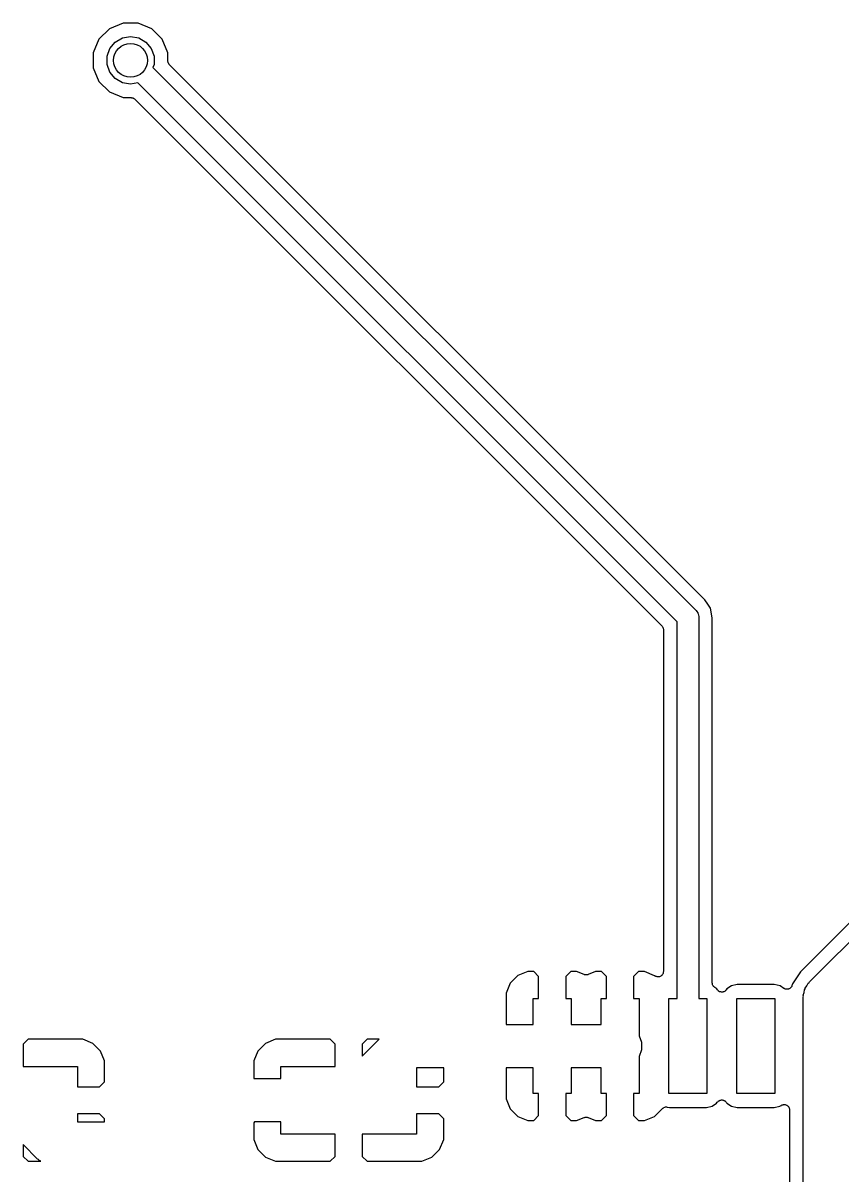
# Model space of a CAD drawing. Extents: x 51 to 137, y -158 to -25.
# Drawn here: x 90.68 to 106.03, y -98.07 to -76.48 of the extents above; entities that cross this region are included whole.
import ezdxf

# ---------------------------------------------------------------- set-up
doc = ezdxf.new("R2010")
doc.units = 0
doc.header["$MEASUREMENT"] = 0
doc.layers.add('BLACK', color=7, linetype='CONTINUOUS')

msp = doc.modelspace()

# ---------------------------------------------------------------- linework, layer by layer
at = {"layer": 'Black'}
for p, q in [((92.2955, -76.5867), (92.0989, -76.783)), ((92.5524, -76.4806), (92.2955, -76.5867)), ((92.8302, -76.4808), (92.5524, -76.4806)), ((93.0869, -76.5874), (92.8302, -76.4808)), ((93.2832, -76.784), (93.0869, -76.5874)), ((92.0989, -76.783), (91.9923, -77.0396)), ((92.3043, -76.9561), (92.4039, -76.8374)), ((92.4039, -76.8374), (92.5381, -76.7599)), ((92.5381, -76.7599), (92.6907, -76.733)), ((92.6907, -76.733), (92.8433, -76.7599)), ((92.8433, -76.7599), (92.9775, -76.8374)), ((92.9775, -76.8374), (93.0771, -76.9561)), ((93.3893, -77.0409), (93.2832, -76.784)), ((91.9923, -77.0396), (91.9921, -77.3175)), ((92.2513, -77.1017), (92.3043, -76.9561)), ((93.0771, -76.9561), (93.1301, -77.1017)), ((93.3892, -77.1889), (93.3893, -77.0409)), ((92.2513, -77.2567), (92.2513, -77.1017)), ((92.3043, -77.4023), (92.2513, -77.2567)), ((93.1301, -77.2567), (93.1102, -77.3114)), ((93.1301, -77.1017), (93.1301, -77.2567)), ((93.39, -77.1934), (93.3892, -77.1889)), ((93.3896, -77.1979), (93.39, -77.1934)), ((93.393, -77.2107), (93.3896, -77.1979)), ((93.3953, -77.2237), (93.393, -77.2107)), ((93.3975, -77.2276), (93.3953, -77.2237)), ((93.3987, -77.232), (93.3975, -77.2276)), ((93.4063, -77.2428), (93.3987, -77.232)), ((93.4129, -77.2543), (93.4063, -77.2428)), ((93.4164, -77.2572), (93.4129, -77.2543)), ((93.4189, -77.2609), (93.4164, -77.2572)), ((103.44, -87.2821), (93.4189, -77.2609)), ((91.9921, -77.3175), (92.0982, -77.5744)), ((92.4039, -77.521), (92.3043, -77.4023)), ((92.5381, -77.5985), (92.4039, -77.521)), ((93.1102, -77.3114), (103.268, -87.4688)), ((92.0982, -77.5744), (92.2945, -77.771)), ((92.6907, -77.6254), (92.5381, -77.5985)), ((92.8257, -77.6016), (92.6907, -77.6254)), ((102.921, -87.6967), (92.8257, -77.6016)), ((92.2945, -77.771), (92.5511, -77.8776)), ((92.5511, -77.8776), (92.7006, -77.8777)), ((92.7006, -77.8777), (92.705, -77.8785)), ((92.705, -77.8785), (92.7094, -77.8781)), ((92.7094, -77.8781), (92.7223, -77.8815)), ((92.7223, -77.8815), (92.7354, -77.8839)), ((92.7354, -77.8839), (92.7392, -77.8861)), ((92.7392, -77.8861), (92.7435, -77.8872)), ((92.7435, -77.8872), (92.7544, -77.8949)), ((92.7544, -77.8949), (92.7659, -77.9015)), ((92.7659, -77.9015), (92.7688, -77.9049)), ((92.7688, -77.9049), (92.7724, -77.9075)), ((92.7724, -77.9075), (102.637, -87.7721)), ((103.495, -87.3645), (103.44, -87.2821)), ((103.545, -87.4383), (103.495, -87.3645)), ((103.581, -87.6225), (103.545, -87.4383)), ((103.268, -87.4688), (103.273, -87.4761)), ((103.273, -87.4761), (103.28, -87.4819)), ((103.28, -87.4819), (103.293, -87.5049)), ((103.293, -87.5049), (103.308, -87.5266)), ((103.308, -87.5266), (103.31, -87.5353)), ((103.31, -87.5353), (103.315, -87.543)), ((103.315, -87.543), (103.32, -87.5692)), ((103.32, -87.5692), (103.326, -87.5948)), ((103.326, -87.5948), (103.326, -87.6037)), ((103.326, -87.6037), (103.327, -87.6125)), ((103.327, -87.6125), (103.327, -94.7522)), ((103.581, -94.4605), (103.581, -87.6225)), ((102.637, -87.7721), (102.64, -87.7758)), ((102.64, -87.7758), (102.643, -87.7787)), ((102.643, -87.7787), (102.65, -87.7901)), ((102.65, -87.7901), (102.657, -87.801)), ((102.657, -87.801), (102.658, -87.8053)), ((102.658, -87.8053), (102.661, -87.8092)), ((102.661, -87.8092), (102.663, -87.8223)), ((102.663, -87.8223), (102.666, -87.8351)), ((102.666, -87.8351), (102.666, -87.8396)), ((102.666, -87.8396), (102.667, -87.844)), ((102.667, -87.844), (102.667, -94.2457)), ((102.921, -94.7522), (102.921, -87.6967)), ((106.879, -92.6034), (105.23, -94.2524)), ((105.402, -94.439), (107.163, -92.6789)), ((99.9406, -94.3215), (99.7977, -94.4644)), ((100.127, -94.2442), (99.9406, -94.3215)), ((100.237, -94.2442), (100.127, -94.2442)), ((100.33, -94.3371), (100.237, -94.2442)), ((100.33, -94.7522), (100.33, -94.3371)), ((100.931, -94.2442), (100.838, -94.3371)), ((100.838, -94.3371), (100.838, -94.7522)), ((101.041, -94.2442), (100.931, -94.2442)), ((101.18, -94.302), (101.041, -94.2442)), ((101.184, -94.3029), (101.18, -94.302)), ((101.188, -94.305), (101.184, -94.3029)), ((101.202, -94.3067), (101.188, -94.305)), ((101.215, -94.3096), (101.202, -94.3067)), ((101.219, -94.309), (101.215, -94.3096)), ((101.223, -94.3096), (101.219, -94.309)), ((101.236, -94.3067), (101.223, -94.3096)), ((101.25, -94.305), (101.236, -94.3067)), ((101.254, -94.3029), (101.25, -94.305)), ((101.258, -94.302), (101.254, -94.3029)), ((101.397, -94.2442), (101.258, -94.302)), ((101.507, -94.2442), (101.397, -94.2442)), ((101.6, -94.3371), (101.507, -94.2442)), ((101.6, -94.7522), (101.6, -94.3371)), ((102.201, -94.2442), (102.108, -94.3371)), ((102.108, -94.3371), (102.108, -94.7522)), ((102.311, -94.2442), (102.201, -94.2442)), ((102.502, -94.3233), (102.311, -94.2442)), ((102.504, -94.3252), (102.502, -94.3233)), ((102.514, -94.3337), (102.504, -94.3252)), ((102.519, -94.3352), (102.514, -94.3337)), ((102.522, -94.3378), (102.519, -94.3352)), ((102.535, -94.3412), (102.522, -94.3378)), ((102.548, -94.3458), (102.535, -94.3412)), ((102.552, -94.3458), (102.548, -94.3458)), ((102.556, -94.3469), (102.552, -94.3458)), ((102.57, -94.3458), (102.556, -94.3469)), ((102.583, -94.3458), (102.57, -94.3458)), ((102.587, -94.3442), (102.583, -94.3458)), ((102.591, -94.3438), (102.587, -94.3442)), ((102.604, -94.3382), (102.591, -94.3438)), ((102.616, -94.3337), (102.604, -94.3382)), ((102.619, -94.3308), (102.616, -94.3337)), ((102.623, -94.3289), (102.619, -94.3308)), ((102.633, -94.3195), (102.623, -94.3289)), ((102.643, -94.311), (102.633, -94.3195)), ((102.645, -94.3071), (102.643, -94.311)), ((102.648, -94.304), (102.645, -94.3071)), ((102.654, -94.2919), (102.648, -94.304)), ((102.661, -94.2804), (102.654, -94.2919)), ((102.663, -94.272), (102.661, -94.276)), ((102.661, -94.276), (102.661, -94.2804)), ((102.664, -94.2588), (102.663, -94.272)), ((102.667, -94.2457), (102.664, -94.2588)), ((105.23, -94.2524), (105.082, -94.4744)), ((99.7977, -94.4644), (99.7204, -94.6512)), ((103.584, -94.4744), (103.581, -94.4605)), ((103.585, -94.4884), (103.584, -94.4744)), ((103.587, -94.4917), (103.585, -94.4884)), ((103.587, -94.4952), (103.587, -94.4917)), ((103.594, -94.5075), (103.587, -94.4952)), ((103.601, -94.5202), (103.594, -94.5075)), ((103.603, -94.5227), (103.601, -94.5202)), ((103.605, -94.5258), (103.603, -94.5227)), ((103.616, -94.5349), (103.605, -94.5258)), ((103.626, -94.5447), (103.616, -94.5349)), ((103.664, -94.5703), (103.626, -94.5447)), ((103.674, -94.5862), (103.664, -94.5703)), ((103.856, -94.568), (103.843, -94.5872)), ((103.942, -94.5119), (103.856, -94.568)), ((104.048, -94.4912), (103.942, -94.5119)), ((104.74, -94.4912), (104.048, -94.4912)), ((104.849, -94.5133), (104.74, -94.4912)), ((104.921, -94.5613), (104.849, -94.5133)), ((104.931, -94.5659), (104.921, -94.5613)), ((104.941, -94.5718), (104.931, -94.5659)), ((104.947, -94.573), (104.941, -94.5718)), ((104.953, -94.5756), (104.947, -94.573)), ((104.964, -94.5764), (104.953, -94.5756)), ((104.975, -94.5786), (104.964, -94.5764)), ((104.982, -94.5777), (104.975, -94.5786)), ((104.988, -94.5781), (104.982, -94.5777)), ((104.999, -94.575), (104.988, -94.5781)), ((105.01, -94.5733), (104.999, -94.575)), ((105.016, -94.5702), (105.01, -94.5733)), ((105.022, -94.5684), (105.016, -94.5702)), ((105.031, -94.5617), (105.022, -94.5684)), ((105.041, -94.5563), (105.031, -94.5617)), ((105.045, -94.5515), (105.041, -94.5563)), ((105.05, -94.5477), (105.045, -94.5515)), ((105.057, -94.5383), (105.05, -94.5477)), ((105.064, -94.5298), (105.057, -94.5383)), ((105.067, -94.5238), (105.064, -94.5298)), ((105.07, -94.5184), (105.067, -94.5238)), ((105.073, -94.5074), (105.07, -94.5184)), ((105.077, -94.4969), (105.073, -94.5074)), ((105.082, -94.4744), (105.077, -94.4969)), ((105.308, -94.5874), (105.317, -94.5719)), ((105.317, -94.5719), (105.321, -94.5546)), ((105.321, -94.5546), (105.352, -94.5112)), ((105.352, -94.5112), (105.378, -94.4652)), ((105.378, -94.4652), (105.392, -94.4537)), ((105.392, -94.4537), (105.402, -94.439)), ((99.7204, -94.6512), (99.7204, -95.2348)), ((100.228, -95.2348), (100.228, -94.7522)), ((100.228, -94.7522), (100.33, -94.7522)), ((100.838, -94.7522), (100.94, -94.7522)), ((100.94, -94.7522), (100.94, -95.2348)), ((101.498, -95.2348), (101.498, -94.7522)), ((101.498, -94.7522), (101.6, -94.7522)), ((102.108, -94.7522), (102.21, -94.7522)), ((102.21, -94.7522), (102.21, -95.448)), ((102.768, -96.5302), (102.768, -94.7522)), ((102.768, -94.7522), (102.921, -94.7522)), ((103.327, -94.7522), (103.48, -94.7522)), ((103.48, -94.7522), (103.48, -96.5302)), ((103.682, -94.5944), (103.674, -94.5862)), ((103.689, -94.6035), (103.682, -94.5944)), ((103.694, -94.6071), (103.689, -94.6035)), ((103.699, -94.6119), (103.694, -94.6071)), ((103.709, -94.6169), (103.699, -94.6119)), ((103.718, -94.6232), (103.709, -94.6169)), ((103.724, -94.6248), (103.718, -94.6232)), ((103.73, -94.6277), (103.724, -94.6248)), ((103.741, -94.629), (103.73, -94.6277)), ((103.752, -94.6317), (103.741, -94.629)), ((103.759, -94.6311), (103.752, -94.6317)), ((103.765, -94.6318), (103.759, -94.6311)), ((103.776, -94.6292), (103.765, -94.6318)), ((103.787, -94.6281), (103.776, -94.6292)), ((103.793, -94.6252), (103.787, -94.6281)), ((103.799, -94.6237), (103.793, -94.6252)), ((103.809, -94.6175), (103.799, -94.6237)), ((103.819, -94.6126), (103.809, -94.6175)), ((103.823, -94.6079), (103.819, -94.6126)), ((103.829, -94.6043), (103.823, -94.6079)), ((103.836, -94.5953), (103.829, -94.6043)), ((103.843, -94.5872), (103.836, -94.5953)), ((104.038, -96.5302), (104.038, -94.7522)), ((104.038, -94.7522), (104.75, -94.7522)), ((104.75, -94.7522), (104.75, -96.5302)), ((105.283, -94.7264), (105.287, -94.7088)), ((105.283, -98.4951), (105.283, -94.7264)), ((105.285, -94.691), (105.299, -94.6397)), ((105.287, -94.7088), (105.285, -94.691)), ((105.299, -94.6397), (105.308, -94.5874)), ((99.7204, -95.2348), (100.228, -95.2348)), ((100.94, -95.2348), (101.498, -95.2348)), ((90.7709, -95.5142), (90.678, -95.6071)), ((90.678, -95.6071), (90.678, -96.0222)), ((91.795, -95.5142), (90.7709, -95.5142)), ((91.9818, -95.5915), (91.795, -95.5142)), ((92.1247, -95.7344), (91.9818, -95.5915)), ((95.2162, -95.5915), (95.0733, -95.7344)), ((95.403, -95.5142), (95.2162, -95.5915)), ((96.4271, -95.5142), (95.403, -95.5142)), ((96.52, -95.6071), (96.4271, -95.5142)), ((96.52, -96.0222), (96.52, -95.6071)), ((97.028, -95.8285), (97.3423, -95.5142)), ((97.1209, -95.5142), (97.028, -95.6071)), ((97.028, -95.6071), (97.028, -95.8285)), ((97.3423, -95.5142), (97.1209, -95.5142)), ((102.21, -95.448), (102.254, -95.5706)), ((102.254, -95.5706), (102.254, -95.7118)), ((92.202, -95.9212), (92.1247, -95.7344)), ((95.0733, -95.7344), (94.996, -95.9212)), ((102.254, -95.7118), (102.21, -95.8344)), ((102.21, -95.8344), (102.21, -96.5302)), ((90.678, -96.0222), (91.694, -96.0222)), ((91.694, -96.0222), (91.694, -96.4032)), ((92.202, -96.3103), (92.202, -95.9212)), ((94.996, -95.9212), (94.996, -96.2508)), ((95.504, -96.2508), (95.504, -96.0222)), ((95.504, -96.0222), (96.52, -96.0222)), ((98.044, -96.0476), (98.044, -96.4032)), ((98.552, -96.0476), (98.044, -96.0476)), ((98.552, -96.3103), (98.552, -96.0476)), ((100.228, -96.0476), (99.7204, -96.0476)), ((99.7204, -96.0476), (99.7204, -96.6312)), ((100.228, -96.5302), (100.228, -96.0476)), ((101.498, -96.0476), (100.94, -96.0476)), ((100.94, -96.0476), (100.94, -96.5302)), ((101.498, -96.5302), (101.498, -96.0476)), ((94.996, -96.2508), (95.504, -96.2508)), ((91.694, -96.4032), (92.1091, -96.4032)), ((92.1091, -96.4032), (92.202, -96.3103)), ((98.044, -96.4032), (98.4591, -96.4032)), ((98.4591, -96.4032), (98.552, -96.3103)), ((99.7204, -96.6312), (99.7977, -96.818)), ((100.33, -96.5302), (100.228, -96.5302)), ((100.33, -96.9453), (100.33, -96.5302)), ((100.94, -96.5302), (100.838, -96.5302)), ((100.838, -96.5302), (100.838, -96.9453)), ((101.6, -96.5302), (101.498, -96.5302)), ((101.6, -96.9453), (101.6, -96.5302)), ((102.21, -96.5302), (102.108, -96.5302)), ((102.108, -96.5302), (102.108, -96.9453)), ((103.48, -96.5302), (102.768, -96.5302)), ((103.576, -96.7705), (103.662, -96.7144)), ((103.662, -96.7144), (103.675, -96.6952)), ((103.675, -96.6952), (103.682, -96.6871)), ((103.682, -96.6871), (103.689, -96.6781)), ((103.689, -96.6781), (103.695, -96.6745)), ((103.695, -96.6745), (103.699, -96.6698)), ((103.699, -96.6698), (103.709, -96.6649)), ((103.709, -96.6649), (103.719, -96.6587)), ((103.719, -96.6587), (103.725, -96.6572)), ((103.725, -96.6572), (103.731, -96.6543)), ((103.731, -96.6543), (103.742, -96.6532)), ((103.742, -96.6532), (103.753, -96.6506)), ((103.753, -96.6506), (103.759, -96.6513)), ((103.759, -96.6513), (103.766, -96.6507)), ((103.766, -96.6507), (103.777, -96.6534)), ((103.777, -96.6534), (103.788, -96.6547)), ((103.788, -96.6547), (103.794, -96.6576)), ((103.794, -96.6576), (103.8, -96.6592)), ((103.8, -96.6592), (103.809, -96.6655)), ((103.809, -96.6655), (103.819, -96.6705)), ((103.819, -96.6705), (103.824, -96.6753)), ((103.824, -96.6753), (103.829, -96.6789)), ((103.829, -96.6789), (103.836, -96.688)), ((103.836, -96.688), (103.844, -96.6962)), ((103.844, -96.6962), (103.854, -96.7121)), ((103.854, -96.7121), (103.939, -96.7691)), ((104.75, -96.5302), (104.038, -96.5302)), ((104.891, -96.7454), (104.904, -96.7396)), ((104.904, -96.7396), (104.907, -96.7394)), ((104.907, -96.7394), (104.91, -96.7384)), ((104.91, -96.7384), (104.925, -96.7384)), ((104.925, -96.7384), (104.94, -96.7376)), ((104.94, -96.7376), (104.942, -96.7384)), ((104.942, -96.7384), (104.945, -96.7384)), ((104.945, -96.7384), (104.959, -96.7435)), ((92.1091, -96.9112), (91.694, -96.9112)), ((91.694, -96.9112), (91.694, -97.0636)), ((92.202, -97.0041), (92.1091, -96.9112)), ((98.4591, -96.9112), (98.044, -96.9112)), ((98.044, -96.9112), (98.044, -97.2922)), ((98.552, -97.0041), (98.4591, -96.9112)), ((99.7977, -96.818), (99.9406, -96.9609)), ((100.237, -97.0382), (100.33, -96.9453)), ((100.838, -96.9453), (100.931, -97.0382)), ((101.507, -97.0382), (101.6, -96.9453)), ((102.108, -96.9453), (102.201, -97.0382)), ((102.497, -96.9609), (102.647, -96.811)), ((102.647, -96.811), (102.659, -96.8027)), ((102.659, -96.8027), (102.67, -96.7937)), ((102.67, -96.7937), (102.673, -96.7927)), ((102.673, -96.7927), (102.676, -96.7908)), ((102.676, -96.7908), (102.69, -96.787)), ((102.69, -96.787), (102.704, -96.7824)), ((102.704, -96.7824), (102.707, -96.7825)), ((102.707, -96.7825), (102.71, -96.7817)), ((102.71, -96.7817), (102.725, -96.7829)), ((102.725, -96.7829), (102.739, -96.7833)), ((102.739, -96.7833), (102.778, -96.7912)), ((102.778, -96.7912), (103.47, -96.7912)), ((103.47, -96.7912), (103.576, -96.7705)), ((103.939, -96.7691), (104.048, -96.7912)), ((104.048, -96.7912), (104.74, -96.7912)), ((104.74, -96.7912), (104.846, -96.7705)), ((104.846, -96.7705), (104.872, -96.7536)), ((104.872, -96.7536), (104.875, -96.7524)), ((104.875, -96.7524), (104.877, -96.7505)), ((104.877, -96.7505), (104.891, -96.7454)), ((104.959, -96.7435), (104.973, -96.7477)), ((104.973, -96.7477), (104.976, -96.7495)), ((104.976, -96.7495), (104.979, -96.7505)), ((104.979, -96.7505), (104.99, -96.76)), ((104.99, -96.76), (105.002, -96.7688)), ((105.002, -96.7688), (105.003, -96.7713)), ((105.003, -96.7713), (105.006, -96.7732)), ((105.006, -96.7732), (105.013, -96.786)), ((105.013, -96.786), (105.021, -96.7983)), ((105.021, -96.7983), (105.022, -96.8012)), ((105.022, -96.8012), (105.023, -96.8037)), ((105.023, -96.8037), (105.026, -96.8183)), ((105.026, -96.8183), (105.029, -96.8326)), ((105.029, -96.8326), (105.029, -96.8356)), ((105.029, -96.8356), (105.029, -96.8385)), ((105.029, -96.8385), (105.029, -98.3478)), ((91.694, -97.0636), (92.202, -97.0636)), ((92.202, -97.0636), (92.202, -97.0041)), ((95.0116, -97.0636), (94.996, -97.0792)), ((94.996, -97.0792), (94.996, -97.3932)), ((95.504, -97.0636), (95.0116, -97.0636)), ((95.504, -97.2922), (95.504, -97.0636)), ((98.552, -97.3932), (98.552, -97.0041)), ((99.9406, -96.9609), (100.127, -97.0382)), ((100.127, -97.0382), (100.237, -97.0382)), ((100.931, -97.0382), (101.041, -97.0382)), ((101.041, -97.0382), (101.18, -96.9804)), ((101.18, -96.9804), (101.184, -96.9795)), ((101.184, -96.9795), (101.188, -96.9774)), ((101.188, -96.9774), (101.202, -96.9757)), ((101.202, -96.9757), (101.215, -96.9728)), ((101.215, -96.9728), (101.219, -96.9734)), ((101.219, -96.9734), (101.223, -96.9728)), ((101.223, -96.9728), (101.236, -96.9757)), ((101.236, -96.9757), (101.25, -96.9774)), ((101.25, -96.9774), (101.254, -96.9795)), ((101.254, -96.9795), (101.258, -96.9804)), ((101.258, -96.9804), (101.397, -97.0382)), ((101.397, -97.0382), (101.507, -97.0382)), ((102.201, -97.0382), (102.311, -97.0382)), ((102.311, -97.0382), (102.497, -96.9609)), ((96.52, -97.2922), (95.504, -97.2922)), ((96.52, -97.7073), (96.52, -97.2922)), ((98.044, -97.2922), (97.028, -97.2922)), ((97.028, -97.2922), (97.028, -97.7073)), ((90.9492, -97.7574), (90.678, -97.4861)), ((90.678, -97.4861), (90.678, -97.7073)), ((94.996, -97.3932), (95.0733, -97.58)), ((95.0733, -97.58), (95.2162, -97.7229)), ((98.3318, -97.7229), (98.4747, -97.58)), ((98.4747, -97.58), (98.552, -97.3932)), ((90.678, -97.7073), (90.7709, -97.8002)), ((90.7709, -97.8002), (91.0081, -97.8002)), ((90.9639, -97.7676), (90.9492, -97.7574)), ((90.9754, -97.7813), (90.9639, -97.7676)), ((91.0081, -97.8002), (90.9754, -97.7813)), ((95.2162, -97.7229), (95.403, -97.8002)), ((95.403, -97.8002), (96.4271, -97.8002)), ((96.4271, -97.8002), (96.52, -97.7073)), ((97.028, -97.7073), (97.1209, -97.8002)), ((97.1209, -97.8002), (98.145, -97.8002)), ((98.145, -97.8002), (98.3318, -97.7229))]:
    msp.add_line(p, q, dxfattribs=at)
msp.add_circle((92.6907, -77.1792), 0.3175, dxfattribs=at)

doc.saveas('drawing.dxf')
